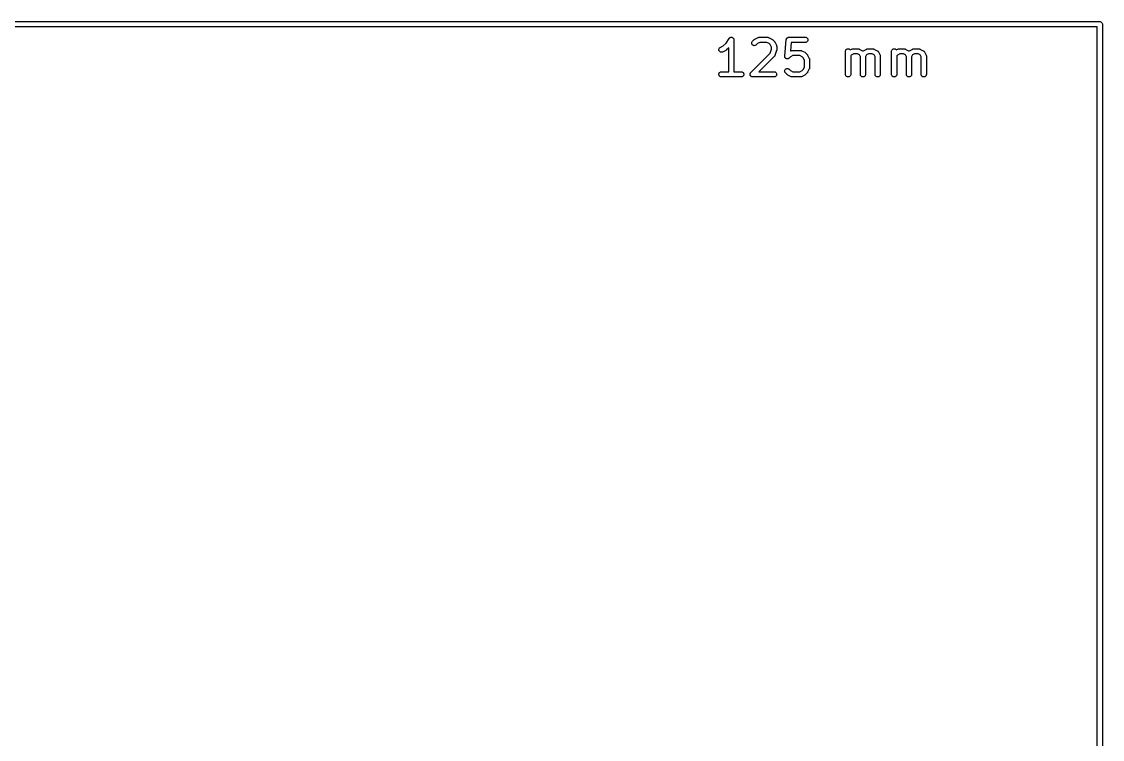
# Model space of a CAD drawing. Extents: x 85 to 210, y -119 to -36.
# Drawn here: x 178.79 to 210.07, y -56.71 to -35.92 of the extents above; entities that cross this region are included whole.
import ezdxf

# ---------------------------------------------------------------- set-up
doc = ezdxf.new("R2010")
doc.units = 0
doc.layers.add('BLACK', color=7, linetype='CONTINUOUS')

msp = doc.modelspace()

# ---------------------------------------------------------------- linework, layer by layer
at = {"layer": 'BLACK', "linetype": 'CONTINUOUS'}
for p, q in [((85.0037, -35.925), (209.996, -35.925)), ((209.996, -35.925), (210, -35.9246)), ((210, -35.9246), (210.004, -35.925)), ((210.004, -35.925), (210.015, -35.9261)), ((210.015, -35.9261), (210.029, -35.9304)), ((210.029, -35.9304), (210.042, -35.9373)), ((210.042, -35.9373), (210.053, -35.9467)), ((210.053, -35.9467), (210.063, -35.9581)), ((210.063, -35.9581), (210.07, -35.9712)), ((210.07, -35.9712), (210.074, -35.9853)), ((209.925, -36.075), (85.075, -36.075)), ((209.925, -118.925), (209.925, -36.075)), ((210.074, -35.9853), (210.075, -36)), ((210.075, -36), (210.075, -36.0037)), ((210.075, -36.0037), (210.075, -118.996)), ((199.098, -36.6288), (199.18, -36.5475)), ((199.18, -36.5475), (199.271, -36.4108)), ((199.271, -36.41), (199.272, -36.4099)), ((199.271, -36.4108), (199.271, -36.41)), ((199.271, -36.41), (199.271, -36.41)), ((199.271, -36.41), (199.271, -36.41)), ((199.272, -36.4099), (199.276, -36.4041)), ((199.276, -36.4041), (199.281, -36.3988)), ((199.281, -36.3987), (199.287, -36.394)), ((199.281, -36.3988), (199.281, -36.3987)), ((199.281, -36.3988), (199.281, -36.3988)), ((199.287, -36.394), (199.292, -36.3896)), ((199.292, -36.3896), (199.299, -36.386)), ((199.292, -36.3896), (199.292, -36.3896)), ((199.292, -36.3896), (199.292, -36.3896)), ((199.299, -36.386), (199.305, -36.3828)), ((199.305, -36.3828), (199.313, -36.3807)), ((199.305, -36.3828), (199.305, -36.3828)), ((199.305, -36.3828), (199.305, -36.3828)), ((199.313, -36.3807), (199.319, -36.3787)), ((199.319, -36.3787), (199.327, -36.378)), ((199.319, -36.3787), (199.319, -36.3787)), ((199.319, -36.3787), (199.319, -36.3787)), ((199.327, -36.378), (199.334, -36.3774)), ((199.334, -36.3774), (199.334, -36.3774)), ((199.334, -36.3774), (199.341, -36.3782)), ((199.334, -36.3774), (199.334, -36.3774)), ((199.341, -36.3782), (199.348, -36.3789)), ((199.348, -36.3789), (199.348, -36.3789)), ((199.348, -36.3789), (199.349, -36.3789)), ((199.349, -36.3789), (199.356, -36.3812)), ((199.356, -36.3812), (199.362, -36.3832)), ((199.362, -36.3832), (199.362, -36.3833)), ((199.362, -36.3833), (199.363, -36.3833)), ((199.363, -36.3833), (199.369, -36.3868)), ((199.369, -36.3868), (199.375, -36.3902)), ((199.375, -36.3902), (199.375, -36.3902)), ((199.375, -36.3902), (199.375, -36.3903)), ((199.375, -36.3903), (199.381, -36.3949)), ((199.381, -36.3949), (199.387, -36.3995)), ((199.387, -36.3995), (199.387, -36.3996)), ((199.387, -36.3996), (199.387, -36.3996)), ((199.387, -36.3996), (199.391, -36.4056)), ((199.391, -36.4056), (199.396, -36.4109)), ((199.396, -36.4109), (199.396, -36.4109)), ((199.396, -36.4109), (199.396, -36.411)), ((199.396, -36.411), (199.4, -36.4179)), ((199.4, -36.4179), (199.403, -36.4238)), ((199.403, -36.4238), (199.403, -36.4239)), ((199.403, -36.4239), (199.403, -36.4239)), ((199.403, -36.4239), (199.405, -36.431)), ((199.405, -36.431), (199.407, -36.4378)), ((199.407, -36.4378), (199.407, -36.4379)), ((199.407, -36.4379), (199.407, -36.4379)), ((199.407, -36.4379), (199.408, -36.4452)), ((199.408, -36.4452), (199.408, -36.4524)), ((199.408, -36.4524), (199.408, -37.3774)), ((199.925, -36.5474), (199.926, -36.5328)), ((199.926, -36.5619), (199.925, -36.5474)), ((199.926, -36.5328), (199.931, -36.5188)), ((199.931, -36.576), (199.926, -36.5619)), ((199.931, -36.5188), (199.938, -36.5059)), ((199.937, -36.5889), (199.931, -36.576)), ((199.947, -36.6003), (199.937, -36.5889)), ((199.938, -36.5059), (199.947, -36.4946)), ((199.947, -36.4946), (199.995, -36.447)), ((199.958, -36.6097), (199.947, -36.6003)), ((199.995, -36.4462), (199.999, -36.4436)), ((199.995, -36.447), (199.995, -36.4462)), ((199.999, -36.4436), (200.002, -36.4407)), ((200.002, -36.4407), (200.004, -36.439)), ((200.004, -36.439), (200.007, -36.4371)), ((200.007, -36.4371), (200.011, -36.4352)), ((200.011, -36.4352), (200.014, -36.4329)), ((200.014, -36.4329), (200.109, -36.3853)), ((200.052, -36.6014), (200.041, -36.6105)), ((200.053, -36.6007), (200.052, -36.6014)), ((200.092, -36.5616), (200.053, -36.6007)), ((200.161, -36.5274), (200.092, -36.5616)), ((200.109, -36.3853), (200.11, -36.3848)), ((200.11, -36.3848), (200.112, -36.3841)), ((200.112, -36.3841), (200.114, -36.383)), ((200.114, -36.383), (200.119, -36.3816)), ((200.119, -36.3816), (200.124, -36.3798)), ((200.124, -36.3798), (200.126, -36.3794)), ((200.126, -36.3794), (200.128, -36.3788)), ((200.128, -36.3788), (200.133, -36.3783)), ((200.133, -36.3783), (200.138, -36.3775)), ((200.138, -36.3775), (200.141, -36.3776)), ((200.141, -36.3776), (200.143, -36.3774)), ((200.143, -36.3774), (200.381, -36.3774)), ((200.363, -36.5274), (200.161, -36.5274)), ((200.432, -36.5616), (200.363, -36.5274)), ((200.381, -36.3774), (200.382, -36.3774)), ((200.382, -36.3774), (200.384, -36.3776)), ((200.384, -36.3776), (200.386, -36.3776)), ((200.386, -36.3776), (200.391, -36.3784)), ((200.391, -36.3784), (200.397, -36.379)), ((200.397, -36.379), (200.399, -36.3797)), ((200.399, -36.3797), (200.401, -36.3801)), ((200.401, -36.3801), (200.406, -36.3819)), ((200.406, -36.3819), (200.41, -36.3834)), ((200.41, -36.3834), (200.412, -36.3845)), ((200.412, -36.3845), (200.414, -36.3853)), ((200.414, -36.3853), (200.51, -36.4329)), ((200.462, -36.592), (200.432, -36.5616)), ((200.496, -36.6606), (200.462, -36.592)), ((200.51, -36.4329), (200.511, -36.4334)), ((200.511, -36.4334), (200.514, -36.4357)), ((200.514, -36.4357), (200.518, -36.4377)), ((200.518, -36.4377), (200.52, -36.4397)), ((200.52, -36.4397), (200.523, -36.4414)), ((200.523, -36.4414), (200.526, -36.4443)), ((200.526, -36.4443), (200.529, -36.447)), ((200.529, -36.447), (200.577, -36.4946)), ((200.577, -36.4946), (200.578, -36.4953)), ((200.578, -36.4953), (200.58, -36.4986)), ((200.58, -36.4986), (200.583, -36.5017)), ((200.583, -36.5017), (200.585, -36.5043)), ((200.585, -36.5043), (200.587, -36.5068)), ((200.587, -36.5068), (200.589, -36.5105)), ((200.589, -36.5105), (200.591, -36.5141)), ((200.591, -36.5141), (200.639, -36.6093)), ((200.878, -36.9211), (200.925, -36.4449)), ((200.925, -36.4439), (200.926, -36.4406)), ((200.925, -36.4449), (200.925, -36.4439)), ((200.926, -36.4406), (200.927, -36.4373)), ((200.927, -36.4373), (200.928, -36.4335)), ((200.928, -36.4335), (200.929, -36.4296)), ((200.929, -36.4296), (200.93, -36.4265)), ((200.93, -36.4265), (200.931, -36.4233)), ((200.931, -36.4233), (200.933, -36.4198)), ((200.933, -36.4198), (200.934, -36.4161)), ((200.934, -36.4161), (200.936, -36.4134)), ((200.936, -36.4134), (200.938, -36.4104)), ((200.938, -36.4104), (200.94, -36.4074)), ((200.94, -36.4074), (200.943, -36.4041)), ((200.943, -36.4041), (200.945, -36.4017)), ((200.945, -36.4017), (200.947, -36.3992)), ((200.947, -36.3992), (200.95, -36.3966)), ((200.95, -36.3966), (200.953, -36.3938)), ((200.953, -36.3938), (200.956, -36.392)), ((200.956, -36.392), (200.958, -36.3899)), ((200.958, -36.3899), (200.962, -36.388)), ((200.962, -36.388), (200.965, -36.3858)), ((200.965, -36.3858), (200.968, -36.3846)), ((200.968, -36.3846), (200.971, -36.383)), ((200.971, -36.383), (200.975, -36.3819)), ((200.975, -36.3819), (200.979, -36.3804)), ((200.979, -36.3804), (200.982, -36.3798)), ((200.982, -36.3798), (200.985, -36.3788)), ((200.985, -36.3788), (200.989, -36.3784)), ((200.989, -36.3784), (200.993, -36.3777)), ((200.993, -36.3777), (200.997, -36.3777)), ((200.997, -36.3777), (201, -36.3774)), ((201, -36.3774), (201.476, -36.3774)), ((201.068, -36.5274), (201.043, -36.7756)), ((201.476, -36.5274), (201.068, -36.5274)), ((201.476, -36.3774), (201.477, -36.3774)), ((201.491, -36.526), (201.476, -36.5274)), ((201.477, -36.3774), (201.492, -36.379)), ((201.505, -36.5217), (201.491, -36.526)), ((201.492, -36.379), (201.506, -36.3834)), ((201.518, -36.5148), (201.505, -36.5217)), ((201.506, -36.3834), (201.519, -36.3905)), ((201.529, -36.5056), (201.518, -36.5148)), ((201.519, -36.3905), (201.53, -36.3999)), ((201.538, -36.4943), (201.529, -36.5056)), ((201.53, -36.3999), (201.539, -36.4113)), ((201.545, -36.4814), (201.538, -36.4943)), ((201.539, -36.4113), (201.546, -36.4243)), ((201.55, -36.4675), (201.545, -36.4814)), ((201.546, -36.4243), (201.55, -36.4383)), ((201.55, -36.4383), (201.551, -36.4529)), ((201.551, -36.4529), (201.55, -36.4675)), ((198.973, -36.7284), (198.977, -36.7141)), ((198.973, -36.743), (198.973, -36.7284)), ((198.975, -36.7575), (198.973, -36.743)), ((198.98, -36.7712), (198.975, -36.7575)), ((198.977, -36.7141), (198.983, -36.7008)), ((198.988, -36.7836), (198.98, -36.7712)), ((198.983, -36.7008), (198.991, -36.6889)), ((198.998, -36.7943), (198.988, -36.7836)), ((198.991, -36.6889), (199.002, -36.6788)), ((199.01, -36.8029), (198.998, -36.7943)), ((199.002, -36.6788), (199.014, -36.671)), ((199.023, -36.809), (199.01, -36.8029)), ((199.014, -36.671), (199.098, -36.6288)), ((199.037, -36.8124), (199.023, -36.809)), ((199.052, -36.813), (199.037, -36.8124)), ((199.066, -36.8107), (199.052, -36.813)), ((199.08, -36.8056), (199.066, -36.8107)), ((199.081, -36.8052), (199.08, -36.8056)), ((199.176, -36.7576), (199.081, -36.8052)), ((199.18, -36.7553), (199.176, -36.7576)), ((199.184, -36.7534), (199.18, -36.7553)), ((199.186, -36.7514), (199.184, -36.7534)), ((199.189, -36.7498), (199.186, -36.7514)), ((199.192, -36.7469), (199.189, -36.7498)), ((199.195, -36.7442), (199.192, -36.7469)), ((199.196, -36.7435), (199.195, -36.7442)), ((199.258, -36.6811), (199.196, -36.7435)), ((199.258, -37.3774), (199.258, -36.6811)), ((199.899, -37.3993), (200.458, -36.8404)), ((199.971, -36.6167), (199.958, -36.6097)), ((199.985, -36.621), (199.971, -36.6167)), ((199.999, -36.6226), (199.985, -36.621)), ((200.014, -36.6213), (199.999, -36.6226)), ((200.028, -36.6173), (200.014, -36.6213)), ((200.041, -36.6105), (200.028, -36.6173)), ((200.458, -36.8404), (200.496, -36.7259)), ((200.496, -36.7259), (200.496, -36.6606)), ((200.588, -36.9189), (200.587, -36.9207)), ((200.591, -36.9143), (200.588, -36.9189)), ((200.593, -36.9098), (200.591, -36.9143)), ((200.594, -36.9077), (200.593, -36.9098)), ((200.595, -36.9057), (200.594, -36.9077)), ((200.643, -36.7618), (200.595, -36.9047)), ((200.595, -36.9047), (200.595, -36.9057)), ((200.639, -36.6093), (200.639, -36.6103)), ((200.639, -36.6103), (200.64, -36.6123)), ((200.64, -36.6123), (200.641, -36.6143)), ((200.641, -36.6143), (200.642, -36.6192)), ((200.642, -36.6192), (200.644, -36.624)), ((200.644, -36.7577), (200.643, -36.7618)), ((200.644, -36.624), (200.644, -36.6262)), ((200.644, -36.6262), (200.645, -36.6283)), ((200.645, -36.7537), (200.644, -36.7577)), ((200.645, -36.6283), (200.646, -36.6334)), ((200.646, -36.7475), (200.645, -36.7506)), ((200.645, -36.7506), (200.645, -36.7537)), ((200.646, -36.6334), (200.646, -36.6385)), ((200.646, -36.6385), (200.646, -36.6407)), ((200.646, -36.6407), (200.646, -36.6429)), ((200.646, -36.6429), (200.646, -36.7381)), ((200.646, -36.7381), (200.646, -36.7391)), ((200.646, -36.7391), (200.646, -36.7433)), ((200.646, -36.7433), (200.646, -36.7475)), ((201.043, -36.7756), (201.062, -36.7663)), ((201.113, -36.9083), (201.044, -36.9426)), ((201.062, -36.7663), (201.063, -36.7658)), ((201.063, -36.7658), (201.065, -36.765)), ((201.065, -36.765), (201.067, -36.764)), ((201.067, -36.764), (201.072, -36.7625)), ((201.072, -36.7625), (201.076, -36.7607)), ((201.076, -36.7607), (201.079, -36.7604)), ((201.079, -36.7604), (201.081, -36.7598)), ((201.081, -36.7598), (201.086, -36.7593)), ((201.086, -36.7593), (201.091, -36.7585)), ((201.091, -36.7585), (201.093, -36.7585)), ((201.093, -36.7585), (201.095, -36.7583)), ((201.095, -36.7583), (201.333, -36.7583)), ((201.316, -36.9083), (201.113, -36.9083)), ((201.384, -36.9426), (201.316, -36.9083)), ((201.333, -36.7583), (201.334, -36.7583)), ((201.334, -36.7583), (201.337, -36.7586)), ((201.337, -36.7586), (201.339, -36.7585)), ((201.339, -36.7585), (201.344, -36.7594)), ((201.344, -36.7594), (201.349, -36.76)), ((201.349, -36.76), (201.351, -36.7606)), ((201.351, -36.7606), (201.353, -36.761)), ((201.353, -36.761), (201.358, -36.7629)), ((201.358, -36.7629), (201.363, -36.7644)), ((201.363, -36.7644), (201.365, -36.7655)), ((201.365, -36.7655), (201.367, -36.7663)), ((201.367, -36.7663), (201.462, -36.8139)), ((201.462, -36.8139), (201.463, -36.8143)), ((201.463, -36.8143), (201.467, -36.8166)), ((201.467, -36.8166), (201.47, -36.8186)), ((201.47, -36.8186), (201.473, -36.8206)), ((201.473, -36.8206), (201.475, -36.8223)), ((201.475, -36.8223), (201.478, -36.8252)), ((201.478, -36.8252), (201.482, -36.8279)), ((201.482, -36.8279), (201.529, -36.8755)), ((201.529, -36.8755), (201.53, -36.8763)), ((201.53, -36.8763), (201.533, -36.8796)), ((201.533, -36.8796), (201.535, -36.8826)), ((201.535, -36.8826), (201.537, -36.8853)), ((201.537, -36.8853), (201.539, -36.8877)), ((201.539, -36.8877), (201.541, -36.8915)), ((201.541, -36.8915), (201.543, -36.895)), ((201.543, -36.895), (201.591, -36.9903)), ((202.639, -36.7847), (202.641, -36.7701)), ((202.639, -36.7857), (202.639, -36.7847)), ((202.639, -37.4524), (202.639, -36.7857)), ((202.641, -36.7701), (202.645, -36.7562)), ((202.645, -36.7562), (202.652, -36.7433)), ((202.652, -36.7433), (202.662, -36.7321)), ((202.662, -36.7321), (202.673, -36.723)), ((202.673, -36.723), (202.686, -36.7162)), ((202.686, -36.7162), (202.7, -36.712)), ((202.7, -36.712), (202.715, -36.7107)), ((202.715, -36.7107), (202.729, -36.7122)), ((202.729, -36.7122), (202.743, -36.7166)), ((202.743, -36.7166), (202.756, -36.7235)), ((202.756, -36.7235), (202.768, -36.7329)), ((202.768, -36.7329), (202.776, -36.7427)), ((202.776, -36.7427), (202.824, -36.7186)), ((202.806, -36.895), (202.789, -36.912)), ((202.789, -36.912), (202.789, -37.4524)), ((202.875, -36.8607), (202.806, -36.895)), ((202.824, -36.7186), (202.825, -36.7182)), ((202.825, -36.7182), (202.827, -36.7174)), ((202.827, -36.7174), (202.829, -36.7164)), ((202.829, -36.7164), (202.833, -36.7149)), ((202.833, -36.7149), (202.838, -36.7131)), ((202.838, -36.7131), (202.84, -36.7128)), ((202.84, -36.7128), (202.843, -36.7121)), ((202.843, -36.7121), (202.848, -36.7116)), ((202.848, -36.7116), (202.853, -36.7108)), ((202.853, -36.7108), (202.855, -36.7109)), ((202.855, -36.7109), (202.857, -36.7107)), ((202.857, -36.7107), (203, -36.7107)), ((202.982, -36.8607), (202.875, -36.8607)), ((203.039, -36.8892), (202.982, -36.8607)), ((203, -36.7107), (203.001, -36.7107)), ((203.001, -36.7107), (203.003, -36.711)), ((203.003, -36.711), (203.005, -36.7109)), ((203.005, -36.7109), (203.011, -36.7118)), ((203.011, -36.7118), (203.016, -36.7124)), ((203.016, -36.7124), (203.018, -36.713)), ((203.018, -36.713), (203.02, -36.7134)), ((203.02, -36.7134), (203.025, -36.7152)), ((203.025, -36.7152), (203.03, -36.7168)), ((203.03, -36.7168), (203.031, -36.7178)), ((203.031, -36.7178), (203.034, -36.7186)), ((203.034, -36.7186), (203.129, -36.7663)), ((203.068, -36.9463), (203.039, -36.8892)), ((203.129, -36.7663), (203.13, -36.7667)), ((203.13, -36.7667), (203.131, -36.7676)), ((203.131, -36.7676), (203.133, -36.7683)), ((203.133, -36.7683), (203.137, -36.7716)), ((203.137, -36.7716), (203.142, -36.7747)), ((203.142, -36.7747), (203.143, -36.7755)), ((203.143, -36.7752), (203.145, -36.774)), ((203.143, -36.7755), (203.143, -36.7752)), ((203.145, -36.774), (203.149, -36.771)), ((203.149, -36.771), (203.154, -36.7678)), ((203.154, -36.7678), (203.156, -36.7671)), ((203.156, -36.7671), (203.157, -36.7663)), ((203.157, -36.7663), (203.252, -36.7186)), ((203.246, -36.8892), (203.218, -36.9463)), ((203.303, -36.8607), (203.246, -36.8892)), ((203.252, -36.7186), (203.253, -36.7182)), ((203.253, -36.7182), (203.255, -36.7174)), ((203.255, -36.7174), (203.257, -36.7164)), ((203.257, -36.7164), (203.262, -36.7149)), ((203.262, -36.7149), (203.267, -36.7131)), ((203.267, -36.7131), (203.269, -36.7128)), ((203.269, -36.7128), (203.271, -36.7121)), ((203.271, -36.7121), (203.276, -36.7116)), ((203.276, -36.7116), (203.281, -36.7108)), ((203.281, -36.7108), (203.284, -36.7109)), ((203.284, -36.7109), (203.286, -36.7107)), ((203.286, -36.7107), (203.429, -36.7107)), ((203.411, -36.8607), (203.303, -36.8607)), ((203.468, -36.8892), (203.411, -36.8607)), ((203.429, -36.7107), (203.43, -36.7107)), ((203.43, -36.7107), (203.432, -36.711)), ((203.432, -36.711), (203.434, -36.7109)), ((203.434, -36.7109), (203.439, -36.7118)), ((203.439, -36.7118), (203.444, -36.7124)), ((203.444, -36.7124), (203.446, -36.713)), ((203.446, -36.713), (203.448, -36.7134)), ((203.448, -36.7134), (203.453, -36.7152)), ((203.453, -36.7152), (203.458, -36.7168)), ((203.458, -36.7168), (203.46, -36.7178)), ((203.46, -36.7178), (203.462, -36.7186)), ((203.462, -36.7186), (203.557, -36.7663)), ((203.496, -36.9463), (203.468, -36.8892)), ((203.557, -36.7663), (203.558, -36.7667)), ((203.558, -36.7667), (203.56, -36.7676)), ((203.56, -36.7676), (203.561, -36.7683)), ((203.561, -36.7683), (203.566, -36.7716)), ((203.566, -36.7716), (203.571, -36.7747)), ((203.571, -36.7747), (203.572, -36.7758)), ((203.572, -36.7758), (203.573, -36.7768)), ((203.573, -36.7768), (203.577, -36.7809)), ((203.577, -36.7809), (203.581, -36.7849)), ((203.581, -36.7849), (203.582, -36.7862)), ((203.582, -36.7862), (203.583, -36.7874)), ((203.583, -36.7874), (203.586, -36.7922)), ((203.586, -36.7922), (203.589, -36.7969)), ((203.589, -36.7969), (203.59, -36.7984)), ((203.59, -36.7984), (203.591, -36.7998)), ((203.591, -36.7998), (203.639, -36.895)), ((203.639, -36.895), (203.639, -36.896)), ((203.639, -36.896), (203.64, -36.898)), ((203.64, -36.898), (203.641, -36.9)), ((203.641, -36.9), (203.642, -36.9049)), ((203.642, -36.9049), (203.644, -36.9097)), ((203.644, -36.9097), (203.644, -36.9119)), ((203.644, -36.9119), (203.645, -36.914)), ((203.645, -36.914), (203.646, -36.9191)), ((203.646, -36.9191), (203.646, -36.9242)), ((203.973, -36.7847), (203.974, -36.7701)), ((203.973, -36.7857), (203.973, -36.7847)), ((203.973, -37.4524), (203.973, -36.7857)), ((203.974, -36.7701), (203.979, -36.7562)), ((203.979, -36.7562), (203.986, -36.7433)), ((203.986, -36.7433), (203.995, -36.7321)), ((203.995, -36.7321), (204.007, -36.723)), ((204.007, -36.723), (204.02, -36.7162)), ((204.02, -36.7162), (204.034, -36.712)), ((204.034, -36.712), (204.048, -36.7107)), ((204.048, -36.7107), (204.063, -36.7122)), ((204.063, -36.7122), (204.077, -36.7166)), ((204.077, -36.7166), (204.09, -36.7235)), ((204.09, -36.7235), (204.101, -36.7329)), ((204.101, -36.7329), (204.109, -36.7427)), ((204.109, -36.7427), (204.157, -36.7186)), ((204.14, -36.895), (204.123, -36.912)), ((204.123, -36.912), (204.123, -37.4524)), ((204.208, -36.8607), (204.14, -36.895)), ((204.157, -36.7186), (204.158, -36.7182)), ((204.158, -36.7182), (204.16, -36.7174)), ((204.16, -36.7174), (204.162, -36.7164)), ((204.162, -36.7164), (204.167, -36.7149)), ((204.167, -36.7149), (204.172, -36.7131)), ((204.172, -36.7131), (204.174, -36.7128)), ((204.174, -36.7128), (204.176, -36.7121)), ((204.176, -36.7121), (204.181, -36.7116)), ((204.181, -36.7116), (204.186, -36.7108)), ((204.186, -36.7108), (204.188, -36.7109)), ((204.188, -36.7109), (204.19, -36.7107)), ((204.19, -36.7107), (204.333, -36.7107)), ((204.316, -36.8607), (204.208, -36.8607)), ((204.373, -36.8892), (204.316, -36.8607)), ((204.333, -36.7107), (204.334, -36.7107)), ((204.334, -36.7107), (204.337, -36.711)), ((204.337, -36.711), (204.339, -36.7109)), ((204.339, -36.7109), (204.344, -36.7118)), ((204.344, -36.7118), (204.349, -36.7124)), ((204.349, -36.7124), (204.351, -36.713)), ((204.351, -36.713), (204.353, -36.7134)), ((204.353, -36.7134), (204.358, -36.7152)), ((204.358, -36.7152), (204.363, -36.7168)), ((204.363, -36.7168), (204.365, -36.7178)), ((204.365, -36.7178), (204.367, -36.7186)), ((204.367, -36.7186), (204.462, -36.7663)), ((204.401, -36.9463), (204.373, -36.8892)), ((204.462, -36.7663), (204.463, -36.7667)), ((204.463, -36.7667), (204.464, -36.7676)), ((204.464, -36.7676), (204.466, -36.7683)), ((204.466, -36.7683), (204.471, -36.7716)), ((204.471, -36.7716), (204.475, -36.7747)), ((204.475, -36.7747), (204.476, -36.7755)), ((204.476, -36.7755), (204.477, -36.7752)), ((204.477, -36.7752), (204.478, -36.774)), ((204.478, -36.774), (204.483, -36.771)), ((204.483, -36.771), (204.487, -36.7678)), ((204.487, -36.7678), (204.489, -36.7671)), ((204.489, -36.7671), (204.49, -36.7663)), ((204.49, -36.7663), (204.586, -36.7186)), ((204.58, -36.8892), (204.551, -36.9463)), ((204.637, -36.8607), (204.58, -36.8892)), ((204.586, -36.7182), (204.589, -36.7174)), ((204.586, -36.7186), (204.586, -36.7182)), ((204.589, -36.7174), (204.59, -36.7164)), ((204.59, -36.7164), (204.595, -36.7149)), ((204.595, -36.7149), (204.6, -36.7131)), ((204.6, -36.7131), (204.602, -36.7128)), ((204.602, -36.7128), (204.604, -36.7121)), ((204.604, -36.7121), (204.61, -36.7116)), ((204.61, -36.7116), (204.615, -36.7108)), ((204.615, -36.7108), (204.617, -36.7109)), ((204.617, -36.7109), (204.619, -36.7107)), ((204.619, -36.7107), (204.762, -36.7107)), ((204.744, -36.8607), (204.637, -36.8607)), ((204.801, -36.8892), (204.744, -36.8607)), ((204.762, -36.7107), (204.763, -36.7107)), ((204.763, -36.7107), (204.765, -36.711)), ((204.765, -36.711), (204.767, -36.7109)), ((204.767, -36.7109), (204.772, -36.7118)), ((204.772, -36.7118), (204.777, -36.7124)), ((204.777, -36.7124), (204.78, -36.713)), ((204.78, -36.713), (204.782, -36.7134)), ((204.782, -36.7134), (204.787, -36.7152)), ((204.787, -36.7152), (204.791, -36.7168)), ((204.791, -36.7168), (204.793, -36.7178)), ((204.793, -36.7178), (204.795, -36.7186)), ((204.795, -36.7186), (204.891, -36.7663)), ((204.83, -36.9463), (204.801, -36.8892)), ((204.891, -36.7663), (204.892, -36.7667)), ((204.892, -36.7667), (204.893, -36.7676)), ((204.893, -36.7676), (204.894, -36.7683)), ((204.894, -36.7683), (204.899, -36.7716)), ((204.899, -36.7716), (204.904, -36.7747)), ((204.904, -36.7747), (204.905, -36.7758)), ((204.905, -36.7758), (204.906, -36.7768)), ((204.906, -36.7768), (204.91, -36.7809)), ((204.91, -36.7809), (204.914, -36.7849)), ((204.914, -36.7849), (204.915, -36.7862)), ((204.915, -36.7862), (204.916, -36.7874)), ((204.916, -36.7874), (204.919, -36.7922)), ((204.919, -36.7922), (204.923, -36.7969)), ((204.923, -36.7969), (204.923, -36.7984)), ((204.923, -36.7984), (204.924, -36.7998)), ((204.924, -36.7998), (204.972, -36.895)), ((204.972, -36.895), (204.972, -36.896)), ((204.972, -36.896), (204.973, -36.898)), ((204.973, -36.898), (204.974, -36.9)), ((204.974, -36.9), (204.976, -36.9049)), ((204.976, -36.9049), (204.977, -36.9097)), ((204.977, -36.9097), (204.978, -36.9119)), ((204.978, -36.9119), (204.978, -36.914)), ((204.978, -36.914), (204.979, -36.9191)), ((204.979, -36.9191), (204.98, -36.9242)), ((200.577, -36.934), (200.133, -37.3774)), ((200.578, -36.9323), (200.577, -36.934)), ((200.58, -36.9308), (200.578, -36.9323)), ((200.583, -36.9266), (200.58, -36.9308)), ((200.586, -36.9227), (200.583, -36.9266)), ((200.587, -36.9207), (200.586, -36.9227)), ((200.877, -36.9283), (200.878, -36.9247)), ((200.878, -36.932), (200.877, -36.9283)), ((200.878, -36.9247), (200.878, -36.9211)), ((200.878, -36.9357), (200.878, -36.932)), ((200.878, -36.9393), (200.878, -36.9357)), ((200.879, -36.9429), (200.878, -36.9393)), ((200.88, -36.9465), (200.879, -36.9429)), ((200.881, -36.9501), (200.88, -36.9465)), ((200.882, -36.9534), (200.881, -36.9501)), ((200.883, -36.9569), (200.882, -36.9534)), ((200.885, -36.9602), (200.883, -36.9569)), ((200.886, -36.9637), (200.885, -36.9602)), ((200.888, -36.9667), (200.886, -36.9637)), ((200.89, -36.9699), (200.888, -36.9667)), ((200.892, -36.9727), (200.89, -36.9699)), ((200.894, -36.9759), (200.892, -36.9727)), ((200.897, -36.9784), (200.894, -36.9759)), ((200.899, -36.9812), (200.897, -36.9784)), ((200.902, -36.9836), (200.899, -36.9812)), ((200.904, -36.9863), (200.902, -36.9836)), ((200.907, -36.9883), (200.904, -36.9863)), ((200.91, -36.9906), (200.907, -36.9883)), ((200.913, -36.9924), (200.91, -36.9906)), ((200.917, -36.9945), (200.913, -36.9924)), ((200.92, -36.9959), (200.917, -36.9945)), ((200.923, -36.9976), (200.92, -36.9959)), ((200.927, -36.9987), (200.923, -36.9976)), ((200.93, -37.0002), (200.927, -36.9987)), ((200.934, -37.0009), (200.93, -37.0002)), ((200.937, -37.002), (200.934, -37.0009)), ((200.941, -37.0024), (200.937, -37.002)), ((200.944, -37.0031), (200.941, -37.0024)), ((200.948, -37.0032), (200.944, -37.0031)), ((200.952, -37.0036), (200.948, -37.0032)), ((200.955, -37.0032), (200.952, -37.0036)), ((200.959, -37.0033), (200.955, -37.0032)), ((200.963, -37.0026), (200.959, -37.0033)), ((200.966, -37.0023), (200.963, -37.0026)), ((200.97, -37.0012), (200.966, -37.0023)), ((200.973, -37.0006), (200.97, -37.0012)), ((200.977, -36.9992), (200.973, -37.0006)), ((200.98, -36.9982), (200.977, -36.9992)), ((200.984, -36.9965), (200.98, -36.9982)), ((200.987, -36.9951), (200.984, -36.9965)), ((200.99, -36.9931), (200.987, -36.9951)), ((200.993, -36.9915), (200.99, -36.9931)), ((200.996, -36.9892), (200.993, -36.9915)), ((200.999, -36.9871), (200.996, -36.9892)), ((201.002, -36.9846), (200.999, -36.9871)), ((201.005, -36.9823), (201.002, -36.9846)), ((201.044, -36.9426), (201.005, -36.9816)), ((201.005, -36.9816), (201.005, -36.9823)), ((201.415, -36.973), (201.384, -36.9426)), ((201.449, -37.0415), (201.415, -36.973)), ((201.449, -37.2442), (201.449, -37.0415)), ((201.591, -36.9903), (201.591, -36.9912)), ((201.591, -36.9912), (201.592, -36.9933)), ((201.592, -36.9933), (201.593, -36.9952)), ((201.593, -36.9952), (201.595, -37.0001)), ((201.595, -37.0001), (201.596, -37.0049)), ((201.596, -37.0049), (201.597, -37.0071)), ((201.597, -37.0071), (201.597, -37.0092)), ((201.597, -37.0092), (201.598, -37.0143)), ((201.598, -37.0143), (201.599, -37.0194)), ((201.599, -37.0194), (201.599, -37.0216)), ((201.599, -37.0216), (201.599, -37.0238)), ((201.599, -37.0238), (201.599, -37.2619)), ((203.068, -37.4524), (203.068, -36.9463)), ((203.218, -36.9463), (203.218, -37.4524)), ((203.496, -37.4524), (203.496, -36.9463)), ((203.646, -36.9242), (203.646, -36.9264)), ((203.646, -36.9264), (203.646, -36.9286)), ((203.646, -36.9286), (203.646, -37.4524)), ((204.401, -37.4524), (204.401, -36.9463)), ((204.551, -36.9463), (204.551, -37.4524)), ((204.83, -37.4524), (204.83, -36.9463)), ((204.98, -36.9242), (204.98, -36.9264)), ((204.98, -36.9264), (204.98, -36.9286)), ((204.98, -36.9286), (204.98, -37.4524)), ((198.973, -37.4519), (198.974, -37.4373)), ((198.974, -37.4664), (198.973, -37.4519)), ((198.974, -37.4373), (198.978, -37.4233)), ((198.978, -37.4805), (198.974, -37.4664)), ((198.978, -37.4233), (198.985, -37.4104)), ((198.985, -37.4934), (198.978, -37.4805)), ((198.985, -37.4104), (198.995, -37.3992)), ((198.994, -37.5049), (198.985, -37.4934)), ((199.005, -37.5143), (198.994, -37.5049)), ((198.995, -37.3992), (199.006, -37.3899)), ((199.018, -37.5213), (199.005, -37.5143)), ((199.006, -37.3899), (199.019, -37.383)), ((199.032, -37.5257), (199.018, -37.5213)), ((199.019, -37.383), (199.033, -37.3788)), ((199.047, -37.5274), (199.032, -37.5257)), ((199.033, -37.3788), (199.048, -37.3774)), ((199.048, -37.5274), (199.047, -37.5274)), ((199.048, -37.3774), (199.258, -37.3774)), ((199.619, -37.5274), (199.048, -37.5274)), ((199.408, -37.3774), (199.619, -37.3774)), ((199.619, -37.3774), (199.62, -37.3774)), ((199.634, -37.526), (199.619, -37.5274)), ((199.62, -37.3774), (199.635, -37.379)), ((199.648, -37.5217), (199.634, -37.526)), ((199.635, -37.379), (199.649, -37.3834)), ((199.661, -37.5148), (199.648, -37.5217)), ((199.649, -37.3834), (199.661, -37.3905)), ((199.661, -37.3905), (199.673, -37.3999)), ((199.672, -37.5056), (199.661, -37.5148)), ((199.681, -37.4943), (199.672, -37.5056)), ((199.673, -37.3999), (199.682, -37.4113)), ((199.688, -37.4814), (199.681, -37.4943)), ((199.682, -37.4113), (199.689, -37.4243)), ((199.693, -37.4675), (199.688, -37.4814)), ((199.689, -37.4243), (199.693, -37.4383)), ((199.693, -37.4383), (199.694, -37.4529)), ((199.694, -37.4529), (199.693, -37.4675)), ((199.877, -37.4519), (199.878, -37.4448)), ((199.877, -37.452), (199.877, -37.4519)), ((199.877, -37.4521), (199.877, -37.452)), ((199.878, -37.4593), (199.877, -37.4521)), ((199.878, -37.4448), (199.879, -37.4376)), ((199.879, -37.4664), (199.878, -37.4593)), ((199.879, -37.4373), (199.881, -37.4304)), ((199.879, -37.4374), (199.879, -37.4373)), ((199.879, -37.4376), (199.879, -37.4374)), ((199.879, -37.4666), (199.879, -37.4664)), ((199.879, -37.4667), (199.879, -37.4666)), ((199.881, -37.4736), (199.879, -37.4667)), ((199.881, -37.4304), (199.883, -37.4236)), ((199.883, -37.4805), (199.881, -37.4736)), ((199.883, -37.4233), (199.887, -37.417)), ((199.883, -37.4234), (199.883, -37.4233)), ((199.883, -37.4236), (199.883, -37.4234)), ((199.883, -37.4806), (199.883, -37.4805)), ((199.883, -37.4807), (199.883, -37.4806)), ((199.886, -37.4873), (199.883, -37.4807)), ((199.89, -37.4934), (199.886, -37.4873)), ((199.887, -37.417), (199.89, -37.4107)), ((199.89, -37.4104), (199.895, -37.4049)), ((199.89, -37.4106), (199.89, -37.4104)), ((199.89, -37.4107), (199.89, -37.4106)), ((199.89, -37.4935), (199.89, -37.4934)), ((199.89, -37.4937), (199.89, -37.4935)), ((199.894, -37.4993), (199.89, -37.4937)), ((199.899, -37.5049), (199.894, -37.4993)), ((199.895, -37.4049), (199.899, -37.3993)), ((199.899, -37.505), (199.899, -37.5049)), ((199.899, -37.5049), (199.899, -37.5049)), ((199.904, -37.5096), (199.899, -37.505)), ((199.91, -37.5143), (199.904, -37.5096)), ((199.91, -37.5144), (199.91, -37.5143)), ((199.91, -37.5143), (199.91, -37.5143)), ((199.917, -37.5179), (199.91, -37.5144)), ((199.923, -37.5213), (199.917, -37.5179)), ((199.923, -37.5214), (199.923, -37.5213)), ((199.93, -37.5236), (199.923, -37.5214)), ((199.923, -37.5214), (199.923, -37.5214)), ((199.937, -37.5257), (199.93, -37.5236)), ((199.937, -37.5258), (199.937, -37.5257)), ((199.944, -37.5266), (199.937, -37.5258)), ((199.937, -37.5258), (199.937, -37.5258)), ((199.951, -37.5274), (199.944, -37.5266)), ((199.952, -37.5274), (199.951, -37.5274)), ((200.571, -37.5274), (199.952, -37.5274)), ((199.952, -37.5274), (199.952, -37.5274)), ((199.952, -37.5274), (199.952, -37.5274)), ((199.952, -37.5274), (199.952, -37.5274)), ((200.133, -37.3774), (200.571, -37.3774)), ((200.571, -37.3774), (200.572, -37.3774)), ((200.586, -37.526), (200.571, -37.5274)), ((200.572, -37.3774), (200.587, -37.379)), ((200.6, -37.5217), (200.586, -37.526)), ((200.587, -37.379), (200.601, -37.3834)), ((200.613, -37.5148), (200.6, -37.5217)), ((200.601, -37.3834), (200.614, -37.3905)), ((200.624, -37.5056), (200.613, -37.5148)), ((200.614, -37.3905), (200.625, -37.3999)), ((200.634, -37.4943), (200.624, -37.5056)), ((200.625, -37.3999), (200.634, -37.4113)), ((200.634, -37.4113), (200.641, -37.4243)), ((200.641, -37.4814), (200.634, -37.4943)), ((200.641, -37.4243), (200.645, -37.4383)), ((200.645, -37.4675), (200.641, -37.4814)), ((200.645, -37.4383), (200.646, -37.4529)), ((200.646, -37.4529), (200.645, -37.4675)), ((200.877, -37.3564), (200.879, -37.3418)), ((200.879, -37.3709), (200.877, -37.3564)), ((200.879, -37.3418), (200.883, -37.3278)), ((200.883, -37.385), (200.879, -37.3709)), ((200.883, -37.3278), (200.89, -37.315)), ((200.889, -37.398), (200.883, -37.385)), ((200.899, -37.4094), (200.889, -37.398)), ((200.89, -37.315), (200.9, -37.3037)), ((200.899, -37.4102), (200.899, -37.4094)), ((200.947, -37.4578), (200.899, -37.4102)), ((200.9, -37.3037), (200.911, -37.2945)), ((200.911, -37.2945), (200.924, -37.2877)), ((200.924, -37.2877), (200.938, -37.2835)), ((200.938, -37.2835), (200.953, -37.2821)), ((200.95, -37.4605), (200.947, -37.4578)), ((200.953, -37.4634), (200.95, -37.4605)), ((200.953, -37.2821), (200.967, -37.2836)), ((200.956, -37.4651), (200.953, -37.4634)), ((200.958, -37.4671), (200.956, -37.4651)), ((200.962, -37.4691), (200.958, -37.4671)), ((200.966, -37.4714), (200.962, -37.4691)), ((200.966, -37.4718), (200.966, -37.4714)), ((201.062, -37.5195), (200.966, -37.4718)), ((200.967, -37.2836), (200.981, -37.2879)), ((200.981, -37.2879), (200.994, -37.2948)), ((200.994, -37.2948), (201.005, -37.3041)), ((201.005, -37.3041), (201.044, -37.3431)), ((201.044, -37.3431), (201.113, -37.3774)), ((201.064, -37.5203), (201.062, -37.5195)), ((201.066, -37.5213), (201.064, -37.5203)), ((201.071, -37.5229), (201.066, -37.5213)), ((201.075, -37.5247), (201.071, -37.5229)), ((201.078, -37.5251), (201.075, -37.5247)), ((201.08, -37.5257), (201.078, -37.5251)), ((201.085, -37.5263), (201.08, -37.5257)), ((201.09, -37.5272), (201.085, -37.5263)), ((201.092, -37.5271), (201.09, -37.5272)), ((201.094, -37.5274), (201.092, -37.5271)), ((201.095, -37.5274), (201.094, -37.5274)), ((201.333, -37.5274), (201.095, -37.5274)), ((201.113, -37.3774), (201.316, -37.3774)), ((201.316, -37.3774), (201.384, -37.3431)), ((201.336, -37.5272), (201.333, -37.5274)), ((201.338, -37.5273), (201.336, -37.5272)), ((201.343, -37.5265), (201.338, -37.5273)), ((201.348, -37.526), (201.343, -37.5265)), ((201.35, -37.5253), (201.348, -37.526)), ((201.352, -37.525), (201.35, -37.5253)), ((201.357, -37.5232), (201.352, -37.525)), ((201.362, -37.5217), (201.357, -37.5232)), ((201.364, -37.5207), (201.362, -37.5217)), ((201.366, -37.5199), (201.364, -37.5207)), ((201.367, -37.5195), (201.366, -37.5199)), ((201.462, -37.4718), (201.367, -37.5195)), ((201.384, -37.3431), (201.415, -37.3127)), ((201.415, -37.3127), (201.449, -37.2442)), ((201.466, -37.4696), (201.462, -37.4718)), ((201.469, -37.4677), (201.466, -37.4696)), ((201.472, -37.4657), (201.469, -37.4677)), ((201.475, -37.4641), (201.472, -37.4657)), ((201.478, -37.4612), (201.475, -37.4641)), ((201.481, -37.4585), (201.478, -37.4612)), ((201.482, -37.4578), (201.481, -37.4585)), ((201.529, -37.4102), (201.482, -37.4578)), ((201.532, -37.4069), (201.529, -37.4102)), ((201.535, -37.4039), (201.532, -37.4069)), ((201.537, -37.4013), (201.535, -37.4039)), ((201.539, -37.3989), (201.537, -37.4013)), ((201.541, -37.3952), (201.539, -37.3989)), ((201.543, -37.3916), (201.541, -37.3952)), ((201.591, -37.2954), (201.543, -37.3907)), ((201.543, -37.3907), (201.543, -37.3916)), ((201.592, -37.2934), (201.591, -37.2954)), ((201.593, -37.2914), (201.592, -37.2934)), ((201.594, -37.2866), (201.593, -37.2914)), ((201.596, -37.2818), (201.594, -37.2866)), ((201.597, -37.2796), (201.596, -37.2818)), ((201.598, -37.2724), (201.597, -37.2775)), ((201.597, -37.2775), (201.597, -37.2796)), ((201.599, -37.2674), (201.598, -37.2724)), ((201.599, -37.2619), (201.599, -37.263)), ((201.599, -37.263), (201.599, -37.2651)), ((201.599, -37.2651), (201.599, -37.2674)), ((202.641, -37.4669), (202.639, -37.4524)), ((202.645, -37.481), (202.641, -37.4669)), ((202.652, -37.4939), (202.645, -37.481)), ((202.661, -37.5052), (202.652, -37.4939)), ((202.672, -37.5146), (202.661, -37.5052)), ((202.685, -37.5215), (202.672, -37.5146)), ((202.699, -37.5258), (202.685, -37.5215)), ((202.714, -37.5274), (202.699, -37.5258)), ((202.728, -37.5261), (202.714, -37.5274)), ((202.742, -37.5219), (202.728, -37.5261)), ((202.755, -37.5151), (202.742, -37.5219)), ((202.767, -37.506), (202.755, -37.5151)), ((202.776, -37.4948), (202.767, -37.506)), ((202.783, -37.4819), (202.776, -37.4948)), ((202.788, -37.468), (202.783, -37.4819)), ((202.789, -37.4534), (202.788, -37.468)), ((202.789, -37.4524), (202.789, -37.4534)), ((203.069, -37.4669), (203.068, -37.4524)), ((203.074, -37.481), (203.069, -37.4669)), ((203.08, -37.4939), (203.074, -37.481)), ((203.09, -37.5052), (203.08, -37.4939)), ((203.101, -37.5146), (203.09, -37.5052)), ((203.114, -37.5215), (203.101, -37.5146)), ((203.128, -37.5258), (203.114, -37.5215)), ((203.142, -37.5274), (203.128, -37.5258)), ((203.157, -37.5261), (203.142, -37.5274)), ((203.171, -37.5219), (203.157, -37.5261)), ((203.184, -37.5151), (203.171, -37.5219)), ((203.195, -37.506), (203.184, -37.5151)), ((203.205, -37.4948), (203.195, -37.506)), ((203.212, -37.4819), (203.205, -37.4948)), ((203.216, -37.468), (203.212, -37.4819)), ((203.218, -37.4534), (203.216, -37.468)), ((203.218, -37.4524), (203.218, -37.4534)), ((203.498, -37.4669), (203.496, -37.4524)), ((203.502, -37.481), (203.498, -37.4669)), ((203.509, -37.4939), (203.502, -37.481)), ((203.518, -37.5052), (203.509, -37.4939)), ((203.529, -37.5146), (203.518, -37.5052)), ((203.542, -37.5215), (203.529, -37.5146)), ((203.556, -37.5258), (203.542, -37.5215)), ((203.571, -37.5274), (203.556, -37.5258)), ((203.585, -37.5261), (203.571, -37.5274)), ((203.6, -37.5219), (203.585, -37.5261)), ((203.612, -37.5151), (203.6, -37.5219)), ((203.624, -37.506), (203.612, -37.5151)), ((203.633, -37.4948), (203.624, -37.506)), ((203.64, -37.4819), (203.633, -37.4948)), ((203.645, -37.468), (203.64, -37.4819)), ((203.646, -37.4534), (203.645, -37.468)), ((203.646, -37.4524), (203.646, -37.4534)), ((203.974, -37.4669), (203.973, -37.4524)), ((203.978, -37.481), (203.974, -37.4669)), ((203.985, -37.4939), (203.978, -37.481)), ((203.994, -37.5052), (203.985, -37.4939)), ((204.006, -37.5146), (203.994, -37.5052)), ((204.019, -37.5215), (204.006, -37.5146)), ((204.033, -37.5258), (204.019, -37.5215)), ((204.047, -37.5274), (204.033, -37.5258)), ((204.062, -37.5261), (204.047, -37.5274)), ((204.076, -37.5219), (204.062, -37.5261)), ((204.089, -37.5151), (204.076, -37.5219)), ((204.1, -37.506), (204.089, -37.5151)), ((204.11, -37.4948), (204.1, -37.506)), ((204.117, -37.4819), (204.11, -37.4948)), ((204.121, -37.468), (204.117, -37.4819)), ((204.123, -37.4534), (204.121, -37.468)), ((204.123, -37.4524), (204.123, -37.4534)), ((204.403, -37.4669), (204.401, -37.4524)), ((204.407, -37.481), (204.403, -37.4669)), ((204.414, -37.4939), (204.407, -37.481)), ((204.423, -37.5052), (204.414, -37.4939)), ((204.434, -37.5146), (204.423, -37.5052)), ((204.447, -37.5215), (204.434, -37.5146)), ((204.461, -37.5258), (204.447, -37.5215)), ((204.476, -37.5274), (204.461, -37.5258)), ((204.49, -37.5261), (204.476, -37.5274)), ((204.504, -37.5219), (204.49, -37.5261)), ((204.517, -37.5151), (204.504, -37.5219)), ((204.529, -37.506), (204.517, -37.5151)), ((204.538, -37.4948), (204.529, -37.506)), ((204.545, -37.4819), (204.538, -37.4948)), ((204.55, -37.468), (204.545, -37.4819)), ((204.551, -37.4534), (204.55, -37.468)), ((204.551, -37.4524), (204.551, -37.4534)), ((204.831, -37.4669), (204.83, -37.4524)), ((204.835, -37.481), (204.831, -37.4669)), ((204.842, -37.4939), (204.835, -37.481)), ((204.852, -37.5052), (204.842, -37.4939)), ((204.863, -37.5146), (204.852, -37.5052)), ((204.876, -37.5215), (204.863, -37.5146)), ((204.89, -37.5258), (204.876, -37.5215)), ((204.904, -37.5274), (204.89, -37.5258)), ((204.919, -37.5261), (204.904, -37.5274)), ((204.933, -37.5219), (204.919, -37.5261)), ((204.946, -37.5151), (204.933, -37.5219)), ((204.957, -37.506), (204.946, -37.5151)), ((204.967, -37.4948), (204.957, -37.506)), ((204.974, -37.4819), (204.967, -37.4948)), ((204.978, -37.468), (204.974, -37.4819)), ((204.98, -37.4534), (204.978, -37.468)), ((204.98, -37.4524), (204.98, -37.4534))]:
    msp.add_line(p, q, dxfattribs=at)

doc.saveas('drawing.dxf')
